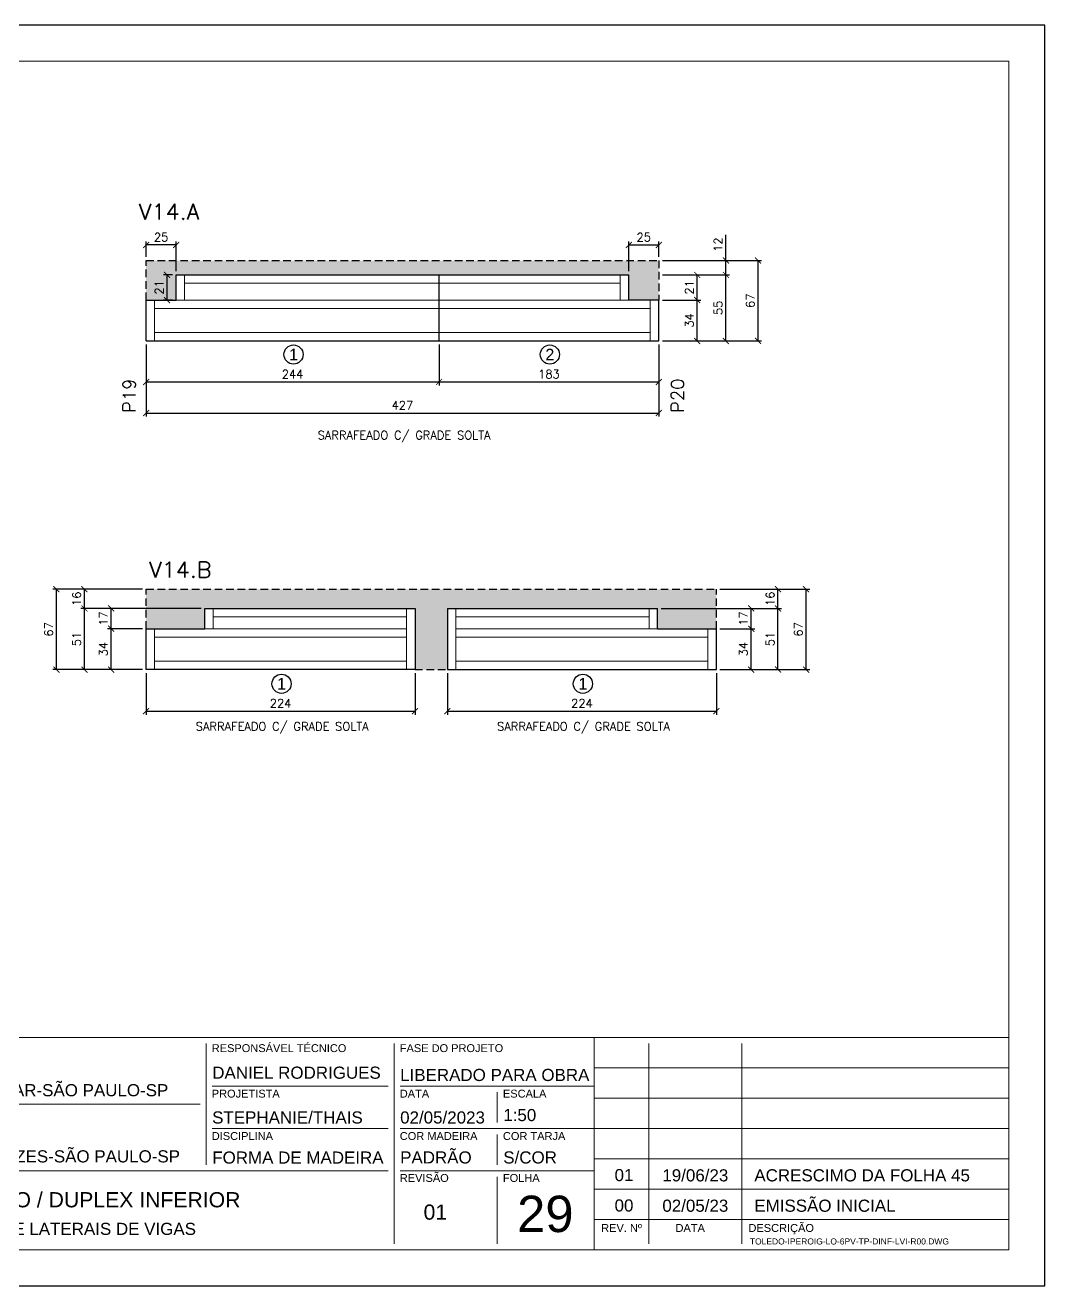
# Model space of a CAD drawing. Extents: x -23436 to 4767, y -4638 to 9755.
# Drawn here: x -18456 to -17606, y 632 to 1682 of the extents above; entities that cross this region are included whole.
import ezdxf
from ezdxf.enums import TextEntityAlignment as Align

# ---------------------------------------------------------------- set-up
doc = ezdxf.new("R2010")
doc.units = 0
doc.header["$PDMODE"] = 2
doc.header["$PDSIZE"] = 10
doc.linetypes.add('HIDDEN', pattern=[9.525, 6.35, -3.175])
doc.layers.get('0').update_dxf_attribs({"lineweight": 13})
doc.layers.get('Defpoints').update_dxf_attribs({"lineweight": 13})
for name, color, linetype in [('Concreto', 250, 'HIDDEN'), ('Cota', 4, 'Continuous'), ('MB Logo', 255, 'Continuous'), ('Painéis', 200, 'Continuous'), ('Romaneio', 10, 'Continuous')]:
    doc.layers.add(name, color=color, linetype=linetype)
for name, color, linetype, lineweight in [('FOLHA MB', 7, 'Continuous', 13), ('N° Folha', 5, 'Continuous', 13), ('Sarr 2.2x7', 40, 'Continuous', 9), ('Texto Seção', 7, 'Continuous', 15)]:
    doc.layers.add(name, color=color, linetype=linetype, lineweight=lineweight)
doc.layers.add('Laje_Perimetro', color=7, linetype='Continuous', plot=False)
doc.styles.add('ARIAL', font='arial.ttf', dxfattribs={"oblique": 15, "height": 25})
doc.styles.add('MB_C01', font='arial.ttf', dxfattribs={"height": 1.3})
doc.styles.add('MB_C02', font='arial.ttf', dxfattribs={"height": 2})
doc.styles.add('MB_C03', font='arial.ttf', dxfattribs={"height": 2.5})
doc.styles.add('MB_C04', font='arial.ttf', dxfattribs={"height": 6})
doc.styles.add('REGUA-120', font='ROMANS.shx', dxfattribs={"height": 15})
doc.styles.add('ROMANS', font='romans.shx')
doc.dimstyles.new('Cota Paínel', dxfattribs={"dimtxt": 7, "dimasz": 5, "dimexe": 3, "dimexo": 3, "dimgap": 3, "dimtad": 1, "dimdec": 1, "dimzin": 12, "dimdsep": 46, "dimtxsty": 'ROMANS', "dimblk": 'ARCHTICK', "dimcen": 0, "dimclrd": 4, "dimclre": 4, "dimclrt": 1, "dimadec": 1, "dimazin": 3, "dimtfac": 1, "dimtdec": 1, "dimtmove": 0, "dimatfit": 3, "dimldrblk": 'OBLIQUE', "dimfxl": 1, "dimtolj": 1, "dimtzin": 12, "dimarcsym": 0})

# ---------------------------------------------------------------- blocks, each defined once
blk = doc.blocks.new('A$C169d8357')
at = {"layer": 'FOLHA MB', "color": 1}
for p, q in [((1109.8, 356.7), (70, 356.7)), ((786.6, 351.7), (786.6, 250.7)), ((943.1, 351.7), (943.1, 185)), ((1109.8, 356.7), (1109.8, 179.9)), ((1455, 356.7), (1109.8, 356.7)), ((1155.3, 185), (1155.3, 351.7)), ((1232.6, 351.7), (1232.6, 185)), ((1455, 331.5), (1109.8, 331.5)), ((938.1, 316.3), (791.6, 316.3)), ((1109.8, 316.3), (948.2, 316.3)), ((1029, 311.3), (1029, 286)), ((1455, 306.2), (1109.8, 306.2)), ((781.5, 301.2), (450.7, 301.2)), ((938.1, 281), (791.6, 281)), ((1109.8, 281), (948.2, 281)), ((1029, 275.9), (1029, 250.7)), ((1455, 281), (1109.8, 281)), ((1455, 255.7), (1109.8, 255.7)), ((938.1, 245.6), (450.7, 245.6)), ((1109.8, 245.6), (948.2, 245.6)), ((1029, 240.6), (1029, 185)), ((1455, 230.4), (1109.8, 230.4)), ((1455, 205.2), (1109.8, 205.2))]:
    blk.add_line(p, q, dxfattribs=at)
for points in [[(0, 1199.9), (0, 149.9), (1485, 149.9), (1485, 1199.9)], [(70, 1169.9), (70, 179.9), (1455, 179.9), (1455, 1169.9)]]:
    blk.add_lwpolyline(points, close=True, dxfattribs=at)
at = {"layer": 'FOLHA MB', "color": 6}
for s, height, style, p in [('RESPONSÁVEL TÉCNICO', 6.566, 'MB_C01', (791.2, 344.6)), ('FASE DO PROJETO', 6.566, 'MB_C01', (947.8, 344.6)), ('R. HUNGRIA,620-10ºANDAR-SÃO PAULO-SP', 10.102, 'MB_C02', (459.7, 307.8)), ('PROJETISTA', 6.57, 'MB_C01', (791.2, 306.7)), ('DATA', 6.57, 'MB_C01', (947.8, 306.7)), ('ESCALA', 6.57, 'MB_C01', (1033.7, 306.7)), ('DISCIPLINA', 6.57, 'MB_C01', (791.2, 271.4)), ('COR MADEIRA', 6.566, 'MB_C01', (947.8, 271.4)), ('COR TARJA', 6.57, 'MB_C01', (1033.7, 271.4)), ('RUA IPEROIG,180-PERDIZES-SÃO PAULO-SP', 10.102, 'MB_C02', (459.7, 252.7)), ('REVISÃO', 6.57, 'MB_C01', (947.8, 236.5)), ('FOLHA', 6.57, 'MB_C01', (1033.7, 236.5)), ('PROJETO EXECUTIVO DE LATERAIS DE VIGAS', 10.102, 'MB_C02', (459.7, 192.3))]:
    blk.add_text(s, height=height, dxfattribs=dict(at, style=style)).set_placement(p)
at = {"layer": 'FOLHA MB', "color": 5}
for s, height, style, p in [('DANIEL RODRIGUES', 10.102, 'MB_C02', (791.6, 322.4)), ('LIBERADO PARA OBRA', 10.102, 'MB_C02', (948.1, 320.5)), ('STEPHANIE/THAIS', 10.102, 'MB_C02', (791.5, 285.1)), ('02/05/2023', 10.1, 'MB_C02', (948.1, 285.1)), ('1:50', 10.1, 'MB_C02', (1034, 287.1)), ('PADRÃO', 10.1, 'MB_C02', (948.1, 251.8)), ('FORMA DE MADEIRA', 10.102, 'MB_C02', (791.6, 251.7)), ('S/COR', 10.1, 'MB_C02', (1034, 251.8)), ('01', 10.1, 'MB_C02', (1126.7, 237.1)), ('19/06/23', 10.1, 'MB_C02', (1166.5, 236.9)), ('ACRESCIMO DA FOLHA 45', 10.102, 'MB_C02', (1243.1, 236.9)), ('6º PAVIMENTO / TIPO / DUPLEX INFERIOR', 12.628, 'MB_C03', (459.7, 215.3)), ('00', 10.1, 'MB_C02', (1126.7, 211.8)), ('02/05/23', 10.1, 'MB_C02', (1166.5, 211.6)), ('EMISSÃO INICIAL', 10.102, 'MB_C02', (1243.1, 211.6)), ('01', 12.63, 'MB_C03', (967.6, 205))]:
    blk.add_text(s, height=height, dxfattribs=dict(at, style=style)).set_placement(p)
at = {"layer": 'FOLHA MB', "color": 6, "style": 'MB_C01'}
for s, p in [('REV. Nº', (1132.5, 198.1)), ('DATA', (1189.7, 198.1)), ('DESCRIÇÃO', (1265.5, 198.1))]:
    blk.add_text(s, height=6.57, dxfattribs=at).set_placement(p, align=Align.MIDDLE_CENTER)
at = {"layer": 'FOLHA MB', "insert": (1239.4, 189.4), "char_height": 5.051, "width": 210.818, "attachment_point": 1, "style": 'MB_C04'}
blk.add_mtext('TOLEDO-IPEROIG-LO-6PV-TP-DINF-LVI-R00.DWG', dxfattribs=at)
blk = doc.blocks.new('_ArchTick')
at = {"color": 0, "linetype": 'ByBlock', "const_width": 0.15}
blk.add_lwpolyline([(-0.5, -0.5), (0.5, 0.5)], dxfattribs=at)
blk = doc.blocks.new('*D847')
at = {"layer": 'Cota', "color": 4, "lineweight": -2, "transparency": 16777216}
for p, q in [((-18354.9, 1416.3), (-18354.9, 1382.1)), ((-18110.9, 1416.3), (-18110.9, 1382.1)), ((-18354.9, 1385.1), (-18110.9, 1385.1))]:
    blk.add_line(p, q, dxfattribs=at)
at = {"layer": 'Defpoints', "color": 0, "transparency": 16777216}
for p in [(-18354.9, 1419.3), (-18110.9, 1419.3), (-18110.9, 1385.1)]:
    blk.add_point(p, dxfattribs=at)
at = {"layer": 'Cota', "color": 4, "lineweight": -2, "transparency": 16777216, "xscale": 5, "yscale": 5, "zscale": 5, "rotation": 180}
blk.add_blockref('_ArchTick', (-18354.9, 1385.1), dxfattribs=at)
at = {"layer": 'Cota', "color": 4, "lineweight": -2, "transparency": 16777216, "xscale": 5, "yscale": 5, "zscale": 5}
blk.add_blockref('_ArchTick', (-18110.9, 1385.1), dxfattribs=at)
at = {"layer": 'Cota', "color": 1, "transparency": 16777216, "insert": (-18232.9, 1391.6), "char_height": 7, "attachment_point": 5, "style": 'ROMANS'}
blk.add_mtext('\\A1;244', dxfattribs=at)
blk = doc.blocks.new('_OBLIQUE')
at = {"color": 0, "linetype": 'ByBlock', "lineweight": -2}
for p, q in [((0, 0), (-1, 0)), ((-0.5, -0.5), (0.5, 0.5))]:
    blk.add_line(p, q, dxfattribs=at)
blk = doc.blocks.new('*D848')
at = {"layer": 'Cota', "color": 4, "lineweight": -2, "transparency": 16777216}
for p, q in [((-18110.9, 1416.3), (-18110.9, 1382.1)), ((-17927.9, 1416.3), (-17927.9, 1382.1)), ((-18110.9, 1385.1), (-17927.9, 1385.1))]:
    blk.add_line(p, q, dxfattribs=at)
at = {"layer": 'Defpoints', "color": 0, "transparency": 16777216}
for p in [(-18110.9, 1419.3), (-17927.9, 1419.3), (-17927.9, 1385.1)]:
    blk.add_point(p, dxfattribs=at)
at = {"layer": 'Cota', "color": 4, "lineweight": -2, "transparency": 16777216, "xscale": 5, "yscale": 5, "zscale": 5, "rotation": 180}
blk.add_blockref('_ArchTick', (-18110.9, 1385.1), dxfattribs=at)
at = {"layer": 'Cota', "color": 4, "lineweight": -2, "transparency": 16777216, "xscale": 5, "yscale": 5, "zscale": 5}
blk.add_blockref('_ArchTick', (-17927.9, 1385.1), dxfattribs=at)
at = {"layer": 'Cota', "color": 1, "transparency": 16777216, "insert": (-18019.4, 1391.6), "char_height": 7, "attachment_point": 5, "style": 'ROMANS'}
blk.add_mtext('\\A1;183', dxfattribs=at)
blk = doc.blocks.new('*D849')
at = {"layer": 'Cota', "color": 4, "lineweight": -2, "transparency": 16777216}
for p, q in [((-18354.9, 1416.3), (-18354.9, 1356.2)), ((-17927.9, 1416.3), (-17927.9, 1356.2)), ((-18354.9, 1359.2), (-17927.9, 1359.2))]:
    blk.add_line(p, q, dxfattribs=at)
at = {"layer": 'Defpoints', "color": 0, "transparency": 16777216}
for p in [(-18354.9, 1419.3), (-17927.9, 1419.3), (-17927.9, 1359.2)]:
    blk.add_point(p, dxfattribs=at)
at = {"layer": 'Cota', "color": 4, "lineweight": -2, "transparency": 16777216, "xscale": 5, "yscale": 5, "zscale": 5, "rotation": 180}
blk.add_blockref('_ArchTick', (-18354.9, 1359.2), dxfattribs=at)
at = {"layer": 'Cota', "color": 4, "lineweight": -2, "transparency": 16777216, "xscale": 5, "yscale": 5, "zscale": 5}
blk.add_blockref('_ArchTick', (-17927.9, 1359.2), dxfattribs=at)
at = {"layer": 'Cota', "color": 1, "transparency": 16777216, "insert": (-18141.4, 1365.7), "char_height": 7, "attachment_point": 5, "style": 'ROMANS'}
blk.add_mtext('\\A1;427', dxfattribs=at)
blk = doc.blocks.new('*D850')
at = {"layer": 'Cota', "color": 4, "lineweight": -2, "transparency": 16777216}
for p, q in [((-17924.9, 1453.3), (-17892.9, 1453.3)), ((-17895.9, 1419.3), (-17895.9, 1453.3)), ((-17924.9, 1419.3), (-17892.9, 1419.3))]:
    blk.add_line(p, q, dxfattribs=at)
at = {"layer": 'Defpoints', "color": 0, "transparency": 16777216}
for p in [(-17927.9, 1453.3), (-17895.9, 1453.3), (-17927.9, 1419.3)]:
    blk.add_point(p, dxfattribs=at)
at = {"layer": 'Cota', "color": 4, "lineweight": -2, "transparency": 16777216, "xscale": 5, "yscale": 5, "zscale": 5}
for p, rotation in [((-17895.9, 1453.3), 90), ((-17895.9, 1419.3), 270)]:
    blk.add_blockref('_ArchTick', p, dxfattribs=dict(at, rotation=rotation))
at = {"layer": 'Cota', "color": 1, "transparency": 16777216, "insert": (-17902.4, 1436.3), "char_height": 7, "attachment_point": 5, "rotation": 90, "style": 'ROMANS'}
blk.add_mtext('\\A1;34', dxfattribs=at)
blk = doc.blocks.new('*D851')
at = {"layer": 'Cota', "color": 4, "lineweight": -2, "transparency": 16777216}
for p, q in [((-17924.9, 1474.3), (-17892.9, 1474.3)), ((-17895.9, 1453.3), (-17895.9, 1474.3)), ((-17924.9, 1453.3), (-17892.9, 1453.3))]:
    blk.add_line(p, q, dxfattribs=at)
at = {"layer": 'Defpoints', "color": 0, "transparency": 16777216}
for p in [(-17927.9, 1474.3), (-17895.9, 1474.3), (-17927.9, 1453.3)]:
    blk.add_point(p, dxfattribs=at)
at = {"layer": 'Cota', "color": 4, "lineweight": -2, "transparency": 16777216, "xscale": 5, "yscale": 5, "zscale": 5}
for p, rotation in [((-17895.9, 1474.3), 90), ((-17895.9, 1453.3), 270)]:
    blk.add_blockref('_ArchTick', p, dxfattribs=dict(at, rotation=rotation))
at = {"layer": 'Cota', "color": 1, "transparency": 16777216, "insert": (-17902.4, 1463.8), "char_height": 7, "attachment_point": 5, "rotation": 90, "style": 'ROMANS'}
blk.add_mtext('\\A1;21', dxfattribs=at)
blk = doc.blocks.new('*D852')
at = {"layer": 'Cota', "color": 4, "lineweight": -2, "transparency": 16777216}
for p, q in [((-17872, 1486.3), (-17872, 1507.6)), ((-17924.9, 1486.3), (-17869, 1486.3)), ((-17872, 1474.3), (-17872, 1486.3)), ((-17924.9, 1474.3), (-17869, 1474.3))]:
    blk.add_line(p, q, dxfattribs=at)
at = {"layer": 'Defpoints', "color": 0, "transparency": 16777216}
for p in [(-17927.9, 1486.3), (-17872, 1486.3), (-17927.9, 1474.3)]:
    blk.add_point(p, dxfattribs=at)
at = {"layer": 'Cota', "color": 4, "lineweight": -2, "transparency": 16777216, "xscale": 5, "yscale": 5, "zscale": 5}
for p, rotation in [((-17872, 1486.3), 90), ((-17872, 1474.3), 270)]:
    blk.add_blockref('_ArchTick', p, dxfattribs=dict(at, rotation=rotation))
at = {"layer": 'Cota', "color": 1, "transparency": 16777216, "insert": (-17878.5, 1499.4), "char_height": 7, "attachment_point": 5, "rotation": 90, "style": 'ROMANS'}
blk.add_mtext('\\A1;12', dxfattribs=at)
blk = doc.blocks.new('*D853')
at = {"layer": 'Cota', "color": 4, "lineweight": -2, "transparency": 16777216}
for p, q in [((-17924.9, 1474.3), (-17869, 1474.3)), ((-17872, 1419.3), (-17872, 1474.3)), ((-17924.9, 1419.3), (-17869, 1419.3))]:
    blk.add_line(p, q, dxfattribs=at)
at = {"layer": 'Defpoints', "color": 0, "transparency": 16777216}
for p in [(-17927.9, 1474.3), (-17872, 1474.3), (-17927.9, 1419.3)]:
    blk.add_point(p, dxfattribs=at)
at = {"layer": 'Cota', "color": 4, "lineweight": -2, "transparency": 16777216, "xscale": 5, "yscale": 5, "zscale": 5}
for p, rotation in [((-17872, 1474.3), 90), ((-17872, 1419.3), 270)]:
    blk.add_blockref('_ArchTick', p, dxfattribs=dict(at, rotation=rotation))
at = {"layer": 'Cota', "color": 1, "transparency": 16777216, "insert": (-17878.5, 1446.8), "char_height": 7, "attachment_point": 5, "rotation": 90, "style": 'ROMANS'}
blk.add_mtext('\\A1;55', dxfattribs=at)
blk = doc.blocks.new('*D854')
at = {"layer": 'Cota', "color": 4, "lineweight": -2, "transparency": 16777216}
for p, q in [((-17924.9, 1486.3), (-17842.2, 1486.3)), ((-17845.2, 1419.3), (-17845.2, 1486.3)), ((-17924.9, 1419.3), (-17842.2, 1419.3))]:
    blk.add_line(p, q, dxfattribs=at)
at = {"layer": 'Defpoints', "color": 0, "transparency": 16777216}
for p in [(-17927.9, 1486.3), (-17845.2, 1486.3), (-17927.9, 1419.3)]:
    blk.add_point(p, dxfattribs=at)
at = {"layer": 'Cota', "color": 4, "lineweight": -2, "transparency": 16777216, "xscale": 5, "yscale": 5, "zscale": 5}
for p, rotation in [((-17845.2, 1486.3), 90), ((-17845.2, 1419.3), 270)]:
    blk.add_blockref('_ArchTick', p, dxfattribs=dict(at, rotation=rotation))
at = {"layer": 'Cota', "color": 1, "transparency": 16777216, "insert": (-17851.7, 1452.8), "char_height": 7, "attachment_point": 5, "rotation": 90, "style": 'ROMANS'}
blk.add_mtext('\\A1;67', dxfattribs=at)
blk = doc.blocks.new('*D855')
at = {"layer": 'Cota', "color": 4, "lineweight": -2, "transparency": 16777216}
for p, q in [((-18332.9, 1474.3), (-18340.5, 1474.3)), ((-18337.5, 1474.3), (-18337.5, 1453.3)), ((-18332.9, 1453.3), (-18340.5, 1453.3))]:
    blk.add_line(p, q, dxfattribs=at)
at = {"layer": 'Defpoints', "color": 0, "transparency": 16777216}
for p in [(-18329.9, 1474.3), (-18337.5, 1453.3), (-18329.9, 1453.3)]:
    blk.add_point(p, dxfattribs=at)
at = {"layer": 'Cota', "color": 4, "lineweight": -2, "transparency": 16777216, "xscale": 5, "yscale": 5, "zscale": 5}
for p, rotation in [((-18337.5, 1474.3), 90), ((-18337.5, 1453.3), 270)]:
    blk.add_blockref('_ArchTick', p, dxfattribs=dict(at, rotation=rotation))
at = {"layer": 'Cota', "color": 1, "transparency": 16777216, "insert": (-18344, 1463.8), "char_height": 7, "attachment_point": 5, "rotation": 90, "style": 'ROMANS'}
blk.add_mtext('\\A1;21', dxfattribs=at)
blk = doc.blocks.new('*D856')
at = {"layer": 'Cota', "color": 4, "lineweight": -2, "transparency": 16777216}
for p, q in [((-18354.9, 1489.3), (-18354.9, 1502.2)), ((-18329.9, 1477.3), (-18329.9, 1502.2)), ((-18329.9, 1499.2), (-18354.9, 1499.2))]:
    blk.add_line(p, q, dxfattribs=at)
at = {"layer": 'Defpoints', "color": 0, "transparency": 16777216}
for p in [(-18354.9, 1499.2), (-18354.9, 1486.3), (-18329.9, 1474.3)]:
    blk.add_point(p, dxfattribs=at)
at = {"layer": 'Cota', "color": 4, "lineweight": -2, "transparency": 16777216, "xscale": 5, "yscale": 5, "zscale": 5, "rotation": 180}
blk.add_blockref('_ArchTick', (-18354.9, 1499.2), dxfattribs=at)
at = {"layer": 'Cota', "color": 4, "lineweight": -2, "transparency": 16777216, "xscale": 5, "yscale": 5, "zscale": 5}
blk.add_blockref('_ArchTick', (-18329.9, 1499.2), dxfattribs=at)
at = {"layer": 'Cota', "color": 1, "transparency": 16777216, "insert": (-18342.4, 1505.7), "char_height": 7, "attachment_point": 5, "style": 'ROMANS'}
blk.add_mtext('\\A1;25', dxfattribs=at)
blk = doc.blocks.new('*D857')
at = {"layer": 'Cota', "color": 4, "lineweight": -2, "transparency": 16777216}
for p, q in [((-17952.9, 1477.3), (-17952.9, 1502.2)), ((-17927.9, 1489.3), (-17927.9, 1502.2)), ((-17952.9, 1499.2), (-17927.9, 1499.2))]:
    blk.add_line(p, q, dxfattribs=at)
at = {"layer": 'Defpoints', "color": 0, "transparency": 16777216}
for p in [(-17927.9, 1499.2), (-17927.9, 1486.3), (-17952.9, 1474.3)]:
    blk.add_point(p, dxfattribs=at)
at = {"layer": 'Cota', "color": 4, "lineweight": -2, "transparency": 16777216, "xscale": 5, "yscale": 5, "zscale": 5, "rotation": 180}
blk.add_blockref('_ArchTick', (-17952.9, 1499.2), dxfattribs=at)
at = {"layer": 'Cota', "color": 4, "lineweight": -2, "transparency": 16777216, "xscale": 5, "yscale": 5, "zscale": 5}
blk.add_blockref('_ArchTick', (-17927.9, 1499.2), dxfattribs=at)
at = {"layer": 'Cota', "color": 1, "transparency": 16777216, "insert": (-17940.4, 1505.7), "char_height": 7, "attachment_point": 5, "style": 'ROMANS'}
blk.add_mtext('\\A1;25', dxfattribs=at)
blk = doc.blocks.new('*D858')
at = {"layer": 'Cota', "color": 4, "lineweight": -2, "transparency": 16777216}
for p, q in [((-17876.9, 1179.5), (-17847.9, 1179.5)), ((-17850.9, 1145.5), (-17850.9, 1179.5)), ((-17876.9, 1145.5), (-17847.9, 1145.5))]:
    blk.add_line(p, q, dxfattribs=at)
at = {"layer": 'Defpoints', "color": 0, "transparency": 16777216}
for p in [(-17879.9, 1179.5), (-17850.9, 1179.5), (-17879.9, 1145.5)]:
    blk.add_point(p, dxfattribs=at)
at = {"layer": 'Cota', "color": 4, "lineweight": -2, "transparency": 16777216, "xscale": 5, "yscale": 5, "zscale": 5}
for p, rotation in [((-17850.9, 1179.5), 90), ((-17850.9, 1145.5), 270)]:
    blk.add_blockref('_ArchTick', p, dxfattribs=dict(at, rotation=rotation))
at = {"layer": 'Cota', "color": 1, "transparency": 16777216, "insert": (-17857.4, 1162.5), "char_height": 7, "attachment_point": 5, "rotation": 90, "style": 'ROMANS'}
blk.add_mtext('\\A1;34', dxfattribs=at)
blk = doc.blocks.new('*D859')
at = {"layer": 'Cota', "color": 4, "lineweight": -2, "transparency": 16777216}
for p, q in [((-17925.9, 1196.5), (-17847.9, 1196.5)), ((-17850.9, 1179.5), (-17850.9, 1196.5)), ((-17876.9, 1179.5), (-17847.9, 1179.5))]:
    blk.add_line(p, q, dxfattribs=at)
at = {"layer": 'Defpoints', "color": 0, "transparency": 16777216}
for p in [(-17928.9, 1196.5), (-17850.9, 1196.5), (-17879.9, 1179.5)]:
    blk.add_point(p, dxfattribs=at)
at = {"layer": 'Cota', "color": 4, "lineweight": -2, "transparency": 16777216, "xscale": 5, "yscale": 5, "zscale": 5}
for p, rotation in [((-17850.9, 1196.5), 90), ((-17850.9, 1179.5), 270)]:
    blk.add_blockref('_ArchTick', p, dxfattribs=dict(at, rotation=rotation))
at = {"layer": 'Cota', "color": 1, "transparency": 16777216, "insert": (-17857.4, 1188), "char_height": 7, "attachment_point": 5, "rotation": 90, "style": 'ROMANS'}
blk.add_mtext('\\A1;17', dxfattribs=at)
blk = doc.blocks.new('*D860')
at = {"layer": 'Cota', "color": 4, "lineweight": -2, "transparency": 16777216}
for p, q in [((-17876.9, 1212.5), (-17825.6, 1212.5)), ((-17828.6, 1196.5), (-17828.6, 1212.5)), ((-17925.9, 1196.5), (-17825.6, 1196.5))]:
    blk.add_line(p, q, dxfattribs=at)
at = {"layer": 'Defpoints', "color": 0, "transparency": 16777216}
for p in [(-17879.9, 1212.5), (-17828.6, 1212.5), (-17928.9, 1196.5)]:
    blk.add_point(p, dxfattribs=at)
at = {"layer": 'Cota', "color": 4, "lineweight": -2, "transparency": 16777216, "xscale": 5, "yscale": 5, "zscale": 5}
for p, rotation in [((-17828.6, 1212.5), 90), ((-17828.6, 1196.5), 270)]:
    blk.add_blockref('_ArchTick', p, dxfattribs=dict(at, rotation=rotation))
at = {"layer": 'Cota', "color": 1, "transparency": 16777216, "insert": (-17835.1, 1204.5), "char_height": 7, "attachment_point": 5, "rotation": 90, "style": 'ROMANS'}
blk.add_mtext('\\A1;16', dxfattribs=at)
blk = doc.blocks.new('*D861')
at = {"layer": 'Cota', "color": 4, "lineweight": -2, "transparency": 16777216}
for p, q in [((-17875, 1196.5), (-17825.6, 1196.5)), ((-17828.6, 1145.5), (-17828.6, 1196.5)), ((-17876.9, 1145.5), (-17825.6, 1145.5))]:
    blk.add_line(p, q, dxfattribs=at)
at = {"layer": 'Defpoints', "color": 0, "transparency": 16777216}
for p in [(-17878, 1196.5), (-17828.6, 1196.5), (-17879.9, 1145.5)]:
    blk.add_point(p, dxfattribs=at)
at = {"layer": 'Cota', "color": 4, "lineweight": -2, "transparency": 16777216, "xscale": 5, "yscale": 5, "zscale": 5}
for p, rotation in [((-17828.6, 1196.5), 90), ((-17828.6, 1145.5), 270)]:
    blk.add_blockref('_ArchTick', p, dxfattribs=dict(at, rotation=rotation))
at = {"layer": 'Cota', "color": 1, "transparency": 16777216, "insert": (-17835.1, 1171), "char_height": 7, "attachment_point": 5, "rotation": 90, "style": 'ROMANS'}
blk.add_mtext('\\A1;51', dxfattribs=at)
blk = doc.blocks.new('*D862')
at = {"layer": 'Cota', "color": 4, "lineweight": -2, "transparency": 16777216}
for p, q in [((-17876.9, 1212.5), (-17802.2, 1212.5)), ((-17805.2, 1145.5), (-17805.2, 1212.5)), ((-17876.9, 1145.5), (-17802.2, 1145.5))]:
    blk.add_line(p, q, dxfattribs=at)
at = {"layer": 'Defpoints', "color": 0, "transparency": 16777216}
for p in [(-17879.9, 1212.5), (-17805.2, 1212.5), (-17879.9, 1145.5)]:
    blk.add_point(p, dxfattribs=at)
at = {"layer": 'Cota', "color": 4, "lineweight": -2, "transparency": 16777216, "xscale": 5, "yscale": 5, "zscale": 5}
for p, rotation in [((-17805.2, 1212.5), 90), ((-17805.2, 1145.5), 270)]:
    blk.add_blockref('_ArchTick', p, dxfattribs=dict(at, rotation=rotation))
at = {"layer": 'Cota', "color": 1, "transparency": 16777216, "insert": (-17811.7, 1179), "char_height": 7, "attachment_point": 5, "rotation": 90, "style": 'ROMANS'}
blk.add_mtext('\\A1;67', dxfattribs=at)
blk = doc.blocks.new('*D863')
at = {"layer": 'Cota', "color": 4, "lineweight": -2, "transparency": 16777216}
for p, q in [((-18357.9, 1179.5), (-18387, 1179.5)), ((-18384, 1145.5), (-18384, 1179.5)), ((-18357.9, 1145.5), (-18387, 1145.5))]:
    blk.add_line(p, q, dxfattribs=at)
at = {"layer": 'Defpoints', "color": 0, "transparency": 16777216}
for p in [(-18384, 1179.5), (-18354.9, 1179.5), (-18354.9, 1145.5)]:
    blk.add_point(p, dxfattribs=at)
at = {"layer": 'Cota', "color": 4, "lineweight": -2, "transparency": 16777216, "xscale": 5, "yscale": 5, "zscale": 5}
for p, rotation in [((-18384, 1179.5), 90), ((-18384, 1145.5), 270)]:
    blk.add_blockref('_ArchTick', p, dxfattribs=dict(at, rotation=rotation))
at = {"layer": 'Cota', "color": 1, "transparency": 16777216, "insert": (-18390.5, 1162.5), "char_height": 7, "attachment_point": 5, "rotation": 90, "style": 'ROMANS'}
blk.add_mtext('\\A1;34', dxfattribs=at)
blk = doc.blocks.new('*D864')
at = {"layer": 'Cota', "color": 4, "lineweight": -2, "transparency": 16777216}
for p, q in [((-18308.9, 1196.5), (-18387, 1196.5)), ((-18384, 1179.5), (-18384, 1196.5)), ((-18357.9, 1179.5), (-18387, 1179.5))]:
    blk.add_line(p, q, dxfattribs=at)
at = {"layer": 'Defpoints', "color": 0, "transparency": 16777216}
for p in [(-18384, 1196.5), (-18305.9, 1196.5), (-18354.9, 1179.5)]:
    blk.add_point(p, dxfattribs=at)
at = {"layer": 'Cota', "color": 4, "lineweight": -2, "transparency": 16777216, "xscale": 5, "yscale": 5, "zscale": 5}
for p, rotation in [((-18384, 1196.5), 90), ((-18384, 1179.5), 270)]:
    blk.add_blockref('_ArchTick', p, dxfattribs=dict(at, rotation=rotation))
at = {"layer": 'Cota', "color": 1, "transparency": 16777216, "insert": (-18390.5, 1188), "char_height": 7, "attachment_point": 5, "rotation": 90, "style": 'ROMANS'}
blk.add_mtext('\\A1;17', dxfattribs=at)
blk = doc.blocks.new('*D865')
at = {"layer": 'Cota', "color": 4, "lineweight": -2, "transparency": 16777216}
for p, q in [((-18357.9, 1212.5), (-18409.3, 1212.5)), ((-18406.3, 1196.5), (-18406.3, 1212.5)), ((-18308.9, 1196.5), (-18409.3, 1196.5))]:
    blk.add_line(p, q, dxfattribs=at)
at = {"layer": 'Defpoints', "color": 0, "transparency": 16777216}
for p in [(-18406.3, 1212.5), (-18354.9, 1212.5), (-18305.9, 1196.5)]:
    blk.add_point(p, dxfattribs=at)
at = {"layer": 'Cota', "color": 4, "lineweight": -2, "transparency": 16777216, "xscale": 5, "yscale": 5, "zscale": 5}
for p, rotation in [((-18406.3, 1212.5), 90), ((-18406.3, 1196.5), 270)]:
    blk.add_blockref('_ArchTick', p, dxfattribs=dict(at, rotation=rotation))
at = {"layer": 'Cota', "color": 1, "transparency": 16777216, "insert": (-18412.8, 1204.5), "char_height": 7, "attachment_point": 5, "rotation": 90, "style": 'ROMANS'}
blk.add_mtext('\\A1;16', dxfattribs=at)
blk = doc.blocks.new('*D866')
at = {"layer": 'Cota', "color": 4, "lineweight": -2, "transparency": 16777216}
for p, q in [((-18359.8, 1196.5), (-18409.3, 1196.5)), ((-18406.3, 1145.5), (-18406.3, 1196.5)), ((-18357.9, 1145.5), (-18409.3, 1145.5))]:
    blk.add_line(p, q, dxfattribs=at)
at = {"layer": 'Defpoints', "color": 0, "transparency": 16777216}
for p in [(-18406.3, 1196.5), (-18356.8, 1196.5), (-18354.9, 1145.5)]:
    blk.add_point(p, dxfattribs=at)
at = {"layer": 'Cota', "color": 4, "lineweight": -2, "transparency": 16777216, "xscale": 5, "yscale": 5, "zscale": 5}
for p, rotation in [((-18406.3, 1196.5), 90), ((-18406.3, 1145.5), 270)]:
    blk.add_blockref('_ArchTick', p, dxfattribs=dict(at, rotation=rotation))
at = {"layer": 'Cota', "color": 1, "transparency": 16777216, "insert": (-18412.8, 1171), "char_height": 7, "attachment_point": 5, "rotation": 90, "style": 'ROMANS'}
blk.add_mtext('\\A1;51', dxfattribs=at)
blk = doc.blocks.new('*D867')
at = {"layer": 'Cota', "color": 4, "lineweight": -2, "transparency": 16777216}
for p, q in [((-18357.9, 1212.5), (-18432.6, 1212.5)), ((-18429.6, 1145.5), (-18429.6, 1212.5)), ((-18357.9, 1145.5), (-18432.6, 1145.5))]:
    blk.add_line(p, q, dxfattribs=at)
at = {"layer": 'Defpoints', "color": 0, "transparency": 16777216}
for p in [(-18429.6, 1212.5), (-18354.9, 1212.5), (-18354.9, 1145.5)]:
    blk.add_point(p, dxfattribs=at)
at = {"layer": 'Cota', "color": 4, "lineweight": -2, "transparency": 16777216, "xscale": 5, "yscale": 5, "zscale": 5}
for p, rotation in [((-18429.6, 1212.5), 90), ((-18429.6, 1145.5), 270)]:
    blk.add_blockref('_ArchTick', p, dxfattribs=dict(at, rotation=rotation))
at = {"layer": 'Cota', "color": 1, "transparency": 16777216, "insert": (-18436.1, 1179), "char_height": 7, "attachment_point": 5, "rotation": 90, "style": 'ROMANS'}
blk.add_mtext('\\A1;67', dxfattribs=at)
blk = doc.blocks.new('*D868')
at = {"layer": 'Cota', "color": 4, "lineweight": -2, "transparency": 16777216}
for p, q in [((-18354.9, 1142.5), (-18354.9, 1107.9)), ((-18130.9, 1142.5), (-18130.9, 1107.9)), ((-18354.9, 1110.9), (-18130.9, 1110.9))]:
    blk.add_line(p, q, dxfattribs=at)
at = {"layer": 'Defpoints', "color": 0, "transparency": 16777216}
for p in [(-18354.9, 1145.5), (-18130.9, 1145.5), (-18130.9, 1110.9)]:
    blk.add_point(p, dxfattribs=at)
at = {"layer": 'Cota', "color": 4, "lineweight": -2, "transparency": 16777216, "xscale": 5, "yscale": 5, "zscale": 5, "rotation": 180}
blk.add_blockref('_ArchTick', (-18354.9, 1110.9), dxfattribs=at)
at = {"layer": 'Cota', "color": 4, "lineweight": -2, "transparency": 16777216, "xscale": 5, "yscale": 5, "zscale": 5}
blk.add_blockref('_ArchTick', (-18130.9, 1110.9), dxfattribs=at)
at = {"layer": 'Cota', "color": 1, "transparency": 16777216, "insert": (-18242.9, 1117.4), "char_height": 7, "attachment_point": 5, "style": 'ROMANS'}
blk.add_mtext('\\A1;224', dxfattribs=at)
blk = doc.blocks.new('*D869')
at = {"layer": 'Cota', "color": 4, "lineweight": -2, "transparency": 16777216}
for p, q in [((-18103.9, 1142.5), (-18103.9, 1107.9)), ((-17879.9, 1142.5), (-17879.9, 1107.9)), ((-18103.9, 1110.9), (-17879.9, 1110.9))]:
    blk.add_line(p, q, dxfattribs=at)
at = {"layer": 'Defpoints', "color": 0, "transparency": 16777216}
for p in [(-18103.9, 1145.5), (-17879.9, 1145.5), (-17879.9, 1110.9)]:
    blk.add_point(p, dxfattribs=at)
at = {"layer": 'Cota', "color": 4, "lineweight": -2, "transparency": 16777216, "xscale": 5, "yscale": 5, "zscale": 5, "rotation": 180}
blk.add_blockref('_ArchTick', (-18103.9, 1110.9), dxfattribs=at)
at = {"layer": 'Cota', "color": 4, "lineweight": -2, "transparency": 16777216, "xscale": 5, "yscale": 5, "zscale": 5}
blk.add_blockref('_ArchTick', (-17879.9, 1110.9), dxfattribs=at)
at = {"layer": 'Cota', "color": 1, "transparency": 16777216, "insert": (-17991.9, 1117.4), "char_height": 7, "attachment_point": 5, "style": 'ROMANS'}
blk.add_mtext('\\A1;224', dxfattribs=at)

msp = doc.modelspace()

# ---------------------------------------------------------------- hatches: boundary and pattern name
at = {"layer": 'Concreto'}
h = msp.add_hatch(dxfattribs=at)
h.set_pattern_fill('AR-CONC', color=256, scale=2.5)
h.set_pattern_definition([(50, (-139.292, 0), (17.931505, -1.568803), [1.875, -20.625]), (355, (-139.292, 0), (-3.468783, 18.804803), [1.5, -16.5]), (100.45144, (-137.798, -0.13), (14.462721, 17.236), [1.593505, -17.528553]), (46.1842, (-139.292, 5), (26.681033, -4.137982), [2.8125, -30.9375]), (96.63564, (-137.069, 4.655), (23.36655, 24.352965), [2.39026, -26.292844]), (351.18416, (-139.292, 5), (23.36655, 24.352965), [2.25, -24.75]), (21, (-136.792, 3.75), (14.922676, -10.065472), [1.875, -20.625]), (326, (-136.792, 3.75), (6.082883, 18.128751), [1.5, -16.5]), (71.45144, (-135.548, 2.911), (21.00556, 8.063279), [1.593505, -17.528553]), (37.5, (-139.292, 0), (0.3039964, 8.3223463), [0, -16.3, 0, -16.75, 0, -16.5625]), (7.5, (-139.292, 0), (6.5767384, 9.860293), [0, -9.55, 0, -15.925, 0, -6.3125]), (327.5, (-144.867, 0), (13.345561, -0.5638718), [0, -6.25, 0, -19.5, 0, -25.875]), (317.5, (-147.367, 0), (14.579654, 2.5026246), [0, -8.125, 0, -12.95, 0, -18.375])])
h.paths.add_polyline_path([(-17927.93, 1486.26), (-18354.93, 1486.26), (-18354.93, 1453.26), (-18329.93, 1453.26), (-18329.93, 1474.26), (-17952.93, 1474.26), (-17952.93, 1453.26), (-17927.93, 1453.26)])
h = msp.add_hatch(dxfattribs=at)
h.set_pattern_fill('AR-CONC', color=256, scale=2.5)
h.set_pattern_definition([(50, (0, 0), (17.931505, -1.568803), [1.875, -20.625]), (355, (0, 0), (-3.468783, 18.804803), [1.5, -16.5]), (100.45144, (1.494, -0.13), (14.462721, 17.236), [1.593505, -17.528553]), (46.1842, (0, 5), (26.681033, -4.137982), [2.8125, -30.9375]), (96.63564, (2.223, 4.655), (23.36655, 24.352965), [2.39026, -26.292844]), (351.18416, (0, 5), (23.36655, 24.352965), [2.25, -24.75]), (21, (2.5, 3.75), (14.922676, -10.065472), [1.875, -20.625]), (326, (2.5, 3.75), (6.082883, 18.128751), [1.5, -16.5]), (71.45144, (3.744, 2.911), (21.00556, 8.063279), [1.593505, -17.528553]), (37.5, (0, 0), (0.3039964, 8.3223463), [0, -16.3, 0, -16.75, 0, -16.5625]), (7.5, (0, 0), (6.5767384, 9.860293), [0, -9.55, 0, -15.925, 0, -6.3125]), (327.5, (-5.575, 0), (13.345561, -0.5638718), [0, -6.25, 0, -19.5, 0, -25.875]), (317.5, (-8.075, 0), (14.579654, 2.5026246), [0, -8.125, 0, -12.95, 0, -18.375])])
h.paths.add_polyline_path([(-18103.93, 1196.46), (-17928.93, 1196.46), (-17928.93, 1179.46), (-17879.93, 1179.46), (-17879.93, 1212.46), (-18354.93, 1212.46), (-18354.93, 1179.46), (-18305.93, 1179.46), (-18305.93, 1196.46), (-18130.93, 1196.46), (-18130.93, 1145.46), (-18103.93, 1145.46)])

# ---------------------------------------------------------------- linework, layer by layer
for p, q in [((-18354.93, 1453.26), (-18354.93, 1486.26)), ((-18354.93, 1486.26), (-17927.93, 1486.26)), ((-17927.93, 1486.26), (-17927.93, 1453.26)), ((-18354.93, 1212.46), (-17879.93, 1212.46)), ((-18354.93, 1179.46), (-18354.93, 1212.46)), ((-17879.93, 1179.46), (-17879.93, 1212.46)), ((-18130.93, 1145.46), (-18103.93, 1145.46))]:
    msp.add_line(p, q, dxfattribs=at)
at = {"layer": 'Laje_Perimetro'}
msp.add_lwpolyline([(-17606.38, 1682.26), (-19091.4, 1682.26), (-19091.4, 632.26), (-17606.38, 632.26)], close=True, dxfattribs=at)
at = {"layer": 'Painéis'}
for p, q in [((-18329.93, 1474.26), (-17952.93, 1474.26)), ((-18329.93, 1453.26), (-18329.93, 1474.26)), ((-18110.93, 1419.26), (-18110.93, 1474.26)), ((-17952.93, 1453.26), (-17952.93, 1474.26)), ((-18354.93, 1453.26), (-18329.93, 1453.26)), ((-18354.93, 1419.26), (-18354.93, 1453.26)), ((-17927.93, 1453.26), (-17952.93, 1453.26)), ((-17927.93, 1419.26), (-17927.93, 1453.26)), ((-18354.93, 1419.26), (-17927.93, 1419.26)), ((-18305.93, 1179.46), (-18305.93, 1196.46)), ((-18305.93, 1196.46), (-18130.93, 1196.46)), ((-18130.93, 1196.46), (-18130.93, 1145.46)), ((-18103.93, 1196.46), (-18103.93, 1145.46)), ((-18103.93, 1196.46), (-17928.93, 1196.46)), ((-17928.93, 1179.46), (-17928.93, 1196.46)), ((-18354.93, 1145.46), (-18354.93, 1179.46)), ((-18354.93, 1179.46), (-18305.93, 1179.46)), ((-17928.93, 1179.46), (-17879.93, 1179.46)), ((-17879.93, 1145.46), (-17879.93, 1179.46)), ((-18130.93, 1145.46), (-18354.93, 1145.46)), ((-18103.93, 1145.46), (-17879.93, 1145.46))]:
    msp.add_line(p, q, dxfattribs=at)
at = {"layer": 'Romaneio'}
for centre in [(-18232.11, 1407.95), (-18018.61, 1407.95), (-18242.11, 1133.73), (-17991.11, 1133.73)]:
    msp.add_circle(centre, 8, dxfattribs=at)
at = {"layer": 'Sarr 2.2x7', "color": 50}
for p, q in [((-18329.93, 1453.26), (-18329.93, 1474.26)), ((-18329.93, 1474.26), (-18326.43, 1474.26)), ((-18322.93, 1474.26), (-18326.43, 1474.26)), ((-18322.93, 1453.26), (-18322.93, 1474.26)), ((-18322.93, 1474.26), (-18322.93, 1470.76)), ((-18322.93, 1474.26), (-17959.93, 1474.26)), ((-18322.93, 1467.26), (-18322.93, 1470.76)), ((-17959.93, 1474.26), (-17956.43, 1474.26)), ((-17959.93, 1474.26), (-17959.93, 1453.26)), ((-17959.93, 1474.26), (-17959.93, 1470.76)), ((-17959.93, 1467.26), (-17959.93, 1470.76)), ((-17952.93, 1474.26), (-17956.43, 1474.26)), ((-17952.93, 1474.26), (-17952.93, 1453.26)), ((-18322.93, 1467.26), (-17959.93, 1467.26)), ((-18354.93, 1419.26), (-18354.93, 1453.26)), ((-18354.93, 1453.26), (-18351.43, 1453.26)), ((-18347.93, 1453.26), (-18351.43, 1453.26)), ((-18347.93, 1419.26), (-18347.93, 1453.26)), ((-18347.93, 1453.26), (-18347.93, 1449.76)), ((-18347.93, 1453.26), (-17934.93, 1453.26)), ((-18347.93, 1446.26), (-18347.93, 1449.76)), ((-18329.93, 1453.26), (-18326.43, 1453.26)), ((-18322.93, 1453.26), (-18326.43, 1453.26)), ((-17959.93, 1453.26), (-17956.43, 1453.26)), ((-17952.93, 1453.26), (-17956.43, 1453.26)), ((-17934.93, 1453.26), (-17931.43, 1453.26)), ((-17934.93, 1453.26), (-17934.93, 1419.26)), ((-17934.93, 1453.26), (-17934.93, 1449.76)), ((-17934.93, 1446.26), (-17934.93, 1449.76)), ((-17927.93, 1453.26), (-17931.43, 1453.26)), ((-17927.93, 1453.26), (-17927.93, 1419.26)), ((-18347.93, 1446.26), (-17934.93, 1446.26)), ((-18354.93, 1419.26), (-18351.43, 1419.26)), ((-18347.93, 1419.26), (-18351.43, 1419.26)), ((-17934.93, 1426.26), (-18347.93, 1426.26)), ((-18347.93, 1426.26), (-18347.93, 1422.76)), ((-18347.93, 1419.26), (-18347.93, 1422.76)), ((-17934.93, 1419.26), (-18347.93, 1419.26)), ((-17934.93, 1426.26), (-17934.93, 1422.76)), ((-17934.93, 1419.26), (-17934.93, 1422.76)), ((-17934.93, 1419.26), (-17931.43, 1419.26)), ((-17927.93, 1419.26), (-17931.43, 1419.26)), ((-18305.93, 1179.46), (-18305.93, 1196.46)), ((-18305.93, 1196.46), (-18302.43, 1196.46)), ((-18298.93, 1196.46), (-18302.43, 1196.46)), ((-18298.93, 1179.46), (-18298.93, 1196.46)), ((-18298.93, 1196.46), (-18298.93, 1192.96)), ((-18298.93, 1196.46), (-18137.93, 1196.46)), ((-18298.93, 1189.46), (-18298.93, 1192.96)), ((-18298.93, 1189.46), (-18137.93, 1189.46)), ((-18137.93, 1196.46), (-18137.93, 1192.96)), ((-18137.93, 1189.46), (-18137.93, 1192.96)), ((-17935.93, 1196.46), (-18096.93, 1196.46)), ((-18096.93, 1196.46), (-18096.93, 1192.96)), ((-18096.93, 1189.46), (-18096.93, 1192.96)), ((-17935.93, 1189.46), (-18096.93, 1189.46)), ((-17935.93, 1179.46), (-17935.93, 1196.46)), ((-17935.93, 1196.46), (-17932.43, 1196.46)), ((-17935.93, 1196.46), (-17935.93, 1192.96)), ((-17935.93, 1189.46), (-17935.93, 1192.96)), ((-17928.93, 1196.46), (-17932.43, 1196.46)), ((-17928.93, 1179.46), (-17928.93, 1196.46)), ((-18354.93, 1145.46), (-18354.93, 1179.46)), ((-18354.93, 1179.46), (-18351.43, 1179.46)), ((-18347.93, 1179.46), (-18351.43, 1179.46)), ((-18347.93, 1145.46), (-18347.93, 1179.46)), ((-18347.93, 1179.46), (-18347.93, 1175.96)), ((-18347.93, 1179.46), (-18137.93, 1179.46)), ((-18305.93, 1179.46), (-18302.43, 1179.46)), ((-18298.93, 1179.46), (-18302.43, 1179.46)), ((-18137.93, 1179.46), (-18137.93, 1175.96)), ((-17886.93, 1179.46), (-18096.93, 1179.46)), ((-18096.93, 1179.46), (-18096.93, 1175.96)), ((-17935.93, 1179.46), (-17932.43, 1179.46)), ((-17928.93, 1179.46), (-17932.43, 1179.46)), ((-17886.93, 1145.46), (-17886.93, 1179.46)), ((-17886.93, 1179.46), (-17883.43, 1179.46)), ((-17886.93, 1179.46), (-17886.93, 1175.96)), ((-17879.93, 1179.46), (-17883.43, 1179.46)), ((-17879.93, 1145.46), (-17879.93, 1179.46)), ((-18347.93, 1172.46), (-18347.93, 1175.96)), ((-18347.93, 1172.46), (-18137.93, 1172.46)), ((-18137.93, 1172.46), (-18137.93, 1175.96)), ((-18096.93, 1172.46), (-18096.93, 1175.96)), ((-17886.93, 1172.46), (-18096.93, 1172.46)), ((-17886.93, 1172.46), (-17886.93, 1175.96)), ((-18354.93, 1145.46), (-18351.43, 1145.46)), ((-18347.93, 1145.46), (-18351.43, 1145.46)), ((-18137.93, 1152.46), (-18347.93, 1152.46)), ((-18347.93, 1152.46), (-18347.93, 1148.96)), ((-18347.93, 1145.46), (-18347.93, 1148.96)), ((-18137.93, 1145.46), (-18347.93, 1145.46)), ((-18137.93, 1152.46), (-18137.93, 1148.96)), ((-18137.93, 1145.46), (-18137.93, 1148.96)), ((-18096.93, 1152.46), (-18096.93, 1148.96)), ((-18096.93, 1152.46), (-17886.93, 1152.46)), ((-18096.93, 1145.46), (-18096.93, 1148.96)), ((-18096.93, 1145.46), (-17886.93, 1145.46)), ((-17886.93, 1152.46), (-17886.93, 1148.96)), ((-17886.93, 1145.46), (-17886.93, 1148.96)), ((-17886.93, 1145.46), (-17883.43, 1145.46)), ((-17879.93, 1145.46), (-17883.43, 1145.46))]:
    msp.add_line(p, q, dxfattribs=at)
at = {"layer": 'Sarr 2.2x7'}
for points in [[(-18137.93, 1145.46), (-18130.93, 1145.46), (-18130.93, 1196.46), (-18137.93, 1196.46)], [(-18103.93, 1145.46), (-18096.93, 1145.46), (-18096.93, 1196.46), (-18103.93, 1196.46)]]:
    msp.add_lwpolyline(points, close=True, dxfattribs=at)

# ---------------------------------------------------------------- block references
at = {"layer": 'MB Logo'}
msp.add_blockref('A$C169d8357', (-19091.4, 482.32), dxfattribs=at)

# ---------------------------------------------------------------- texts
at = {"layer": 'N° Folha', "color": 5, "style": 'MB_C04'}
msp.add_text('29', height=30.306, dxfattribs=at).set_placement((-18045.93, 677))
at = {"layer": 'Painéis', "color": 1, "char_height": 7, "attachment_point": 5, "style": 'ROMANS'}
for insert in [(-18140.02, 1339.62), (-18241.52, 1097.03), (-17990.52, 1097.03)]:
    msp.add_mtext('\\A1;SARRAFEADO C/ GRADE SOLTA', dxfattribs=dict(at, insert=insert))
at = {"layer": 'Romaneio', "color": 0, "style": 'ARIAL'}
for s, p in [('1', (-18232.11, 1407.95)), ('2', (-18018.61, 1407.95)), ('1', (-18242.11, 1133.73)), ('1', (-17991.11, 1133.73))]:
    msp.add_text(s, height=9.6, dxfattribs=at).set_placement(p, align=Align.MIDDLE_CENTER)
at = {"layer": 'Texto Seção', "style": 'REGUA-120', "width": 1.05}
for s, p in [('V14.A', (-18360.88, 1520.4)), ('V14.B', (-18352.43, 1222.18))]:
    msp.add_text(s, height=13, dxfattribs=at).set_placement(p)
for s, p in [('P19', (-18368.97, 1373.65)), ('P20', (-17912.25, 1373.65))]:
    msp.add_text(s, height=10.4, rotation=90, dxfattribs=at).set_placement(p, align=Align.MIDDLE_CENTER)

# ---------------------------------------------------------------- dimensions: what is measured, and where the dimension line sits
at = {"layer": 'Cota'}
for base, p1, p2, picture, middle in [((-18354.93, 1499.18), (-18329.93, 1474.26), (-18354.93, 1486.26), '*D856', (-18342.43, 1505.68)), ((-17927.93, 1499.18), (-17952.93, 1474.26), (-17927.93, 1486.26), '*D857', (-17940.43, 1505.68)), ((-18110.93, 1385.11), (-18354.93, 1419.26), (-18110.93, 1419.26), '*D847', (-18232.93, 1391.61)), ((-17927.93, 1359.16), (-18354.93, 1419.26), (-17927.93, 1419.26), '*D849', (-18141.43, 1365.66)), ((-17927.93, 1385.11), (-18110.93, 1419.26), (-17927.93, 1419.26), '*D848', (-18019.43, 1391.61)), ((-18130.93, 1110.88), (-18354.93, 1145.46), (-18130.93, 1145.46), '*D868', (-18242.93, 1117.38)), ((-17879.93, 1110.88), (-18103.93, 1145.46), (-17879.93, 1145.46), '*D869', (-17991.93, 1117.38))]:
    dim = msp.add_linear_dim(base=base, p1=p1, p2=p2, dimstyle='Cota Paínel', dxfattribs=at)
    dim.commit()
    dim.dimension.update_dxf_attribs({"geometry": picture, "text_midpoint": middle})
for base, p1, p2, picture, middle in [((-17872.02, 1486.26), (-17927.93, 1474.26), (-17927.93, 1486.26), '*D852', (-17878.52, 1499.43)), ((-17845.23, 1486.26), (-17927.93, 1419.26), (-17927.93, 1486.26), '*D854', (-17851.73, 1452.76)), ((-18337.51, 1453.26), (-18329.93, 1474.26), (-18329.93, 1453.26), '*D855', (-18344.01, 1463.76)), ((-17895.92, 1474.26), (-17927.93, 1453.26), (-17927.93, 1474.26), '*D851', (-17902.42, 1463.76)), ((-17872.02, 1474.26), (-17927.93, 1419.26), (-17927.93, 1474.26), '*D853', (-17878.52, 1446.76)), ((-17895.92, 1453.26), (-17927.93, 1419.26), (-17927.93, 1453.26), '*D850', (-17902.42, 1436.26)), ((-18429.65, 1212.46), (-18354.93, 1145.46), (-18354.93, 1212.46), '*D867', (-18436.15, 1178.96)), ((-17805.22, 1212.46), (-17879.93, 1145.46), (-17879.93, 1212.46), '*D862', (-17811.72, 1178.96)), ((-18406.27, 1196.46), (-18354.93, 1145.46), (-18356.85, 1196.46), '*D866', (-18412.77, 1170.96)), ((-18383.99, 1196.46), (-18354.93, 1179.46), (-18305.93, 1196.46), '*D864', (-18390.49, 1187.96)), ((-17850.87, 1196.46), (-17879.93, 1179.46), (-17928.93, 1196.46), '*D859', (-17857.37, 1187.96)), ((-17828.6, 1196.46), (-17879.93, 1145.46), (-17878.02, 1196.46), '*D861', (-17835.1, 1170.96)), ((-18383.99, 1179.46), (-18354.93, 1145.46), (-18354.93, 1179.46), '*D863', (-18390.49, 1162.46)), ((-17850.87, 1179.46), (-17879.93, 1145.46), (-17879.93, 1179.46), '*D858', (-17857.37, 1162.46))]:
    dim = msp.add_linear_dim(base=base, p1=p1, p2=p2, angle=90, dimstyle='Cota Paínel', dxfattribs=at)
    dim.commit()
    dim.dimension.update_dxf_attribs({"geometry": picture, "text_midpoint": middle})
for base, p1, p2, picture, middle in [((-18406.27, 1212.46), (-18305.93, 1196.46), (-18354.93, 1212.46), '*D865', (-18406.27, 1204.46)), ((-17828.6, 1212.46), (-17928.93, 1196.46), (-17879.93, 1212.46), '*D860', (-17828.6, 1204.46))]:
    dim = msp.add_linear_dim(base=base, p1=p1, p2=p2, angle=90, dimstyle='Cota Paínel', dxfattribs=at)
    dim.commit()
    dim.dimension.update_dxf_attribs({"geometry": picture, "text_midpoint": middle, "dimtype": 160})

doc.saveas('drawing.dxf')
